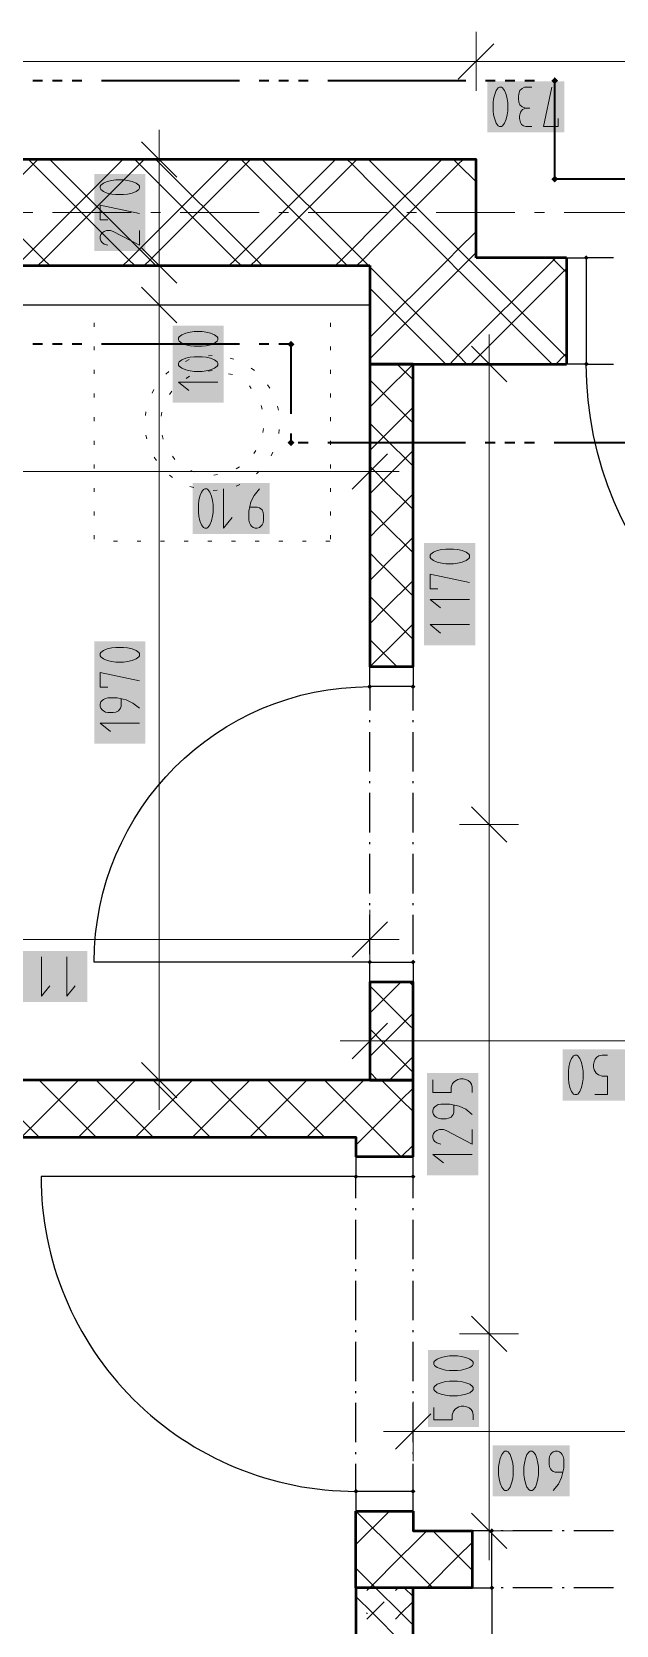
# Model space of a CAD drawing. Header units: millimetres. Extents: x 0 to 594, y 0 to 420.
# Drawn here: x 374.81 to 388.4, y 188.46 to 225.54 of the extents above; entities that cross this region are included whole.
import ezdxf

# ---------------------------------------------------------------- set-up
doc = ezdxf.new("R2010")
doc.units = ezdxf.units.MM
doc.header["$LTSCALE"] = 8
for name, color, linetype in [('PDF_Dvere', 7, 'Continuous'), ('PDF_Instalacni prizdivka do 1m', 7, 'Continuous'), ('PDF_Koty delkove', 7, 'Continuous'), ('PDF_Osy hlavni', 7, 'Continuous'), ('PDF_Pozarni useky', 7, 'Continuous'), ('PDF_Pricky zdene', 7, 'Continuous'), ('PDF_Sanita', 7, 'Continuous'), ('PDF_Steny akusticke', 7, 'Continuous')]:
    doc.layers.add(name, color=color, linetype=linetype)

msp = doc.modelspace()

# ---------------------------------------------------------------- linework, layer by layer
at = {"layer": 'PDF_Dvere', "lineweight": 25}
for points in [[(387.249, 220.285), (387.707, 220.285), (387.707, 217.812), (387.249, 217.812)], [(383.677, 210.76), (383.677, 210.302), (382.669, 210.302), (382.669, 210.76)], [(383.677, 203.891), (383.677, 203.433), (382.669, 203.433), (382.669, 203.891)], [(383.677, 198.899), (383.677, 199.357), (382.349, 199.357), (382.349, 198.899)], [(383.677, 191.114), (383.677, 191.572), (382.349, 191.572), (382.349, 191.114)], [(385.509, 190.656), (385.051, 190.656), (385.051, 189.328), (385.509, 189.328)]]:
    msp.add_lwpolyline(points, close=True, dxfattribs=at)
for points in [[(388.337, 220.285), (387.707, 220.285)], [(383.677, 209.75), (383.677, 210.302)], [(382.669, 209.475), (382.669, 209.521)], [(382.669, 208.331), (382.669, 209.246)], [(383.677, 209.475), (383.677, 209.521)], [(383.677, 208.331), (383.677, 209.246)], [(382.669, 208.056), (382.669, 208.102)], [(383.677, 208.056), (383.677, 208.102)], [(382.669, 206.911), (382.669, 207.827)], [(383.677, 206.911), (383.677, 207.827)], [(382.669, 206.636), (382.669, 206.682)], [(383.677, 206.636), (383.677, 206.682)], [(382.669, 205.491), (382.669, 206.407)], [(383.677, 205.491), (383.677, 206.407)], [(382.669, 205.217), (382.669, 205.262)], [(383.677, 205.217), (383.677, 205.262)], [(382.669, 204.072), (382.669, 204.988)], [(383.677, 204.072), (383.677, 204.988)], [(383.677, 198.393), (383.677, 198.899)], [(382.349, 198.119), (382.349, 198.164)], [(383.677, 198.119), (383.677, 198.164)], [(382.349, 196.974), (382.349, 197.89)], [(383.677, 196.974), (383.677, 197.89)], [(382.349, 196.699), (382.349, 196.745)], [(383.677, 196.699), (383.677, 196.745)], [(382.349, 195.554), (382.349, 196.47)], [(383.677, 195.554), (383.677, 196.47)], [(382.349, 195.279), (382.349, 195.325)], [(383.677, 195.279), (383.677, 195.325)], [(382.349, 194.134), (382.349, 195.05)], [(383.677, 194.134), (383.677, 195.05)], [(382.349, 193.86), (382.349, 193.906)], [(382.349, 192.715), (382.349, 193.631)], [(383.677, 193.86), (383.677, 193.906)], [(383.677, 192.715), (383.677, 193.631)], [(382.349, 192.44), (382.349, 192.486)], [(383.677, 192.44), (383.677, 192.486)], [(383.677, 191.572), (383.677, 192.211)], [(385.773, 190.656), (385.727, 190.656)], [(386.917, 190.656), (386.001, 190.656)], [(387.192, 190.656), (387.146, 190.656)], [(388.337, 190.656), (387.421, 190.656)], [(385.773, 189.328), (385.727, 189.328)], [(386.917, 189.328), (386.001, 189.328)], [(387.192, 189.328), (387.146, 189.328)], [(388.337, 189.328), (387.421, 189.328)]]:
    msp.add_lwpolyline(points, dxfattribs=at)
for points in [[(395.939, 217.812), (395.95, 217.812), (395.95, 209.569, -0.414213), (387.707, 217.812), (388.337, 217.812)], [(382.669, 203.891), (376.258, 203.891, -0.414213), (382.669, 210.302), (382.669, 209.75)], [(382.349, 198.393), (382.349, 198.899), (375.022, 198.899, 0.414214), (382.349, 191.572), (382.349, 192.211)], [(385.509, 189.328), (385.509, 182.001, 0.414213), (392.836, 189.328), (392.825, 189.328)]]:
    msp.add_lwpolyline(points, format="xyb", dxfattribs=at)
at = {"layer": 'PDF_Dvere', "lineweight": 25, "transparency": 33554559}
for points in [[(387.764, 220.285), (387.707, 220.228), (387.707, 220.342), (387.65, 220.285)], [(387.764, 217.812), (387.707, 217.755), (387.707, 217.869), (387.65, 217.812)], [(382.669, 210.245), (382.612, 210.302), (382.727, 210.302), (382.669, 210.359)], [(383.677, 210.245), (383.62, 210.302), (383.734, 210.302), (383.677, 210.359)], [(382.669, 203.834), (382.612, 203.891), (382.727, 203.891), (382.669, 203.948)], [(383.677, 203.834), (383.62, 203.891), (383.734, 203.891), (383.677, 203.948)], [(382.349, 198.842), (382.292, 198.899), (382.406, 198.899), (382.349, 198.956)], [(383.677, 198.842), (383.62, 198.899), (383.734, 198.899), (383.677, 198.956)], [(382.349, 191.515), (382.292, 191.572), (382.406, 191.572), (382.349, 191.629)], [(383.677, 191.515), (383.62, 191.572), (383.734, 191.572), (383.677, 191.629)], [(385.566, 190.656), (385.509, 190.599), (385.509, 190.714), (385.451, 190.656)], [(385.566, 189.328), (385.509, 189.271), (385.509, 189.386), (385.451, 189.328)]]:
    msp.add_solid(points, dxfattribs=at)
at = {"layer": 'PDF_Instalacni prizdivka do 1m', "lineweight": 25}
msp.add_lwpolyline([(382.669, 220.102), (374.335, 220.102), (374.335, 219.186), (382.669, 219.186)], close=True, dxfattribs=at)
at = {"layer": 'PDF_Koty delkove', "lineweight": 18}
for points in [[(385.142, 225.543), (385.142, 224.856), (385.142, 224.169)], [(385.554, 225.268), (384.73, 224.444)], [(523.852, 224.856), (518.642, 224.856), (513.503, 224.856), (504.707, 224.856), (492.987, 224.856), (485.294, 224.856), (472.287, 224.856), (466.793, 224.856), (465.016, 224.856), (457.634, 224.856), (456.306, 224.856), (425.487, 224.856), (420.083, 224.856), (409.093, 224.856), (398.881, 224.856), (391.828, 224.856), (385.142, 224.856), (315.719, 224.856), (309.033, 224.856)], [(385.539, 223.889), (385.539, 223.706), (385.552, 223.615), (385.576, 223.508), (385.613, 223.417), (385.661, 223.355), (385.686, 223.341), (385.735, 223.341), (385.76, 223.355), (385.808, 223.417), (385.845, 223.508), (385.87, 223.615), (385.882, 223.706), (385.882, 223.889), (385.87, 223.981), (385.845, 224.088), (385.808, 224.18), (385.76, 224.241), (385.735, 224.256), (385.686, 224.256), (385.661, 224.241), (385.613, 224.18)], [(385.613, 224.18), (385.576, 224.088), (385.552, 223.981), (385.539, 223.889)], [(386.444, 224.256), (386.273, 224.256), (386.212, 224.225), (386.163, 224.18), (386.139, 224.104), (386.127, 224.042), (386.127, 223.981), (386.139, 223.905), (386.163, 223.844), (386.212, 223.799), (386.298, 223.767)], [(387.056, 223.523), (387.056, 223.341), (386.714, 223.341), (386.909, 224.256)], [(386.444, 223.341), (386.298, 223.341), (386.248, 223.355), (386.2, 223.386), (386.175, 223.432), (386.151, 223.523), (386.151, 223.584), (386.175, 223.676), (386.224, 223.737), (386.298, 223.767), (386.395, 223.767)], [(377.77, 222.575), (377.77, 223.262)], [(378.182, 222.163), (377.357, 222.987)], [(378.456, 222.575), (377.77, 222.575), (377.083, 222.575)], [(377.77, 201.143), (377.77, 210.449), (377.77, 219.186), (377.77, 220.102), (377.77, 222.575)], [(376.944, 222.097), (376.761, 222.097), (376.67, 222.084), (376.563, 222.06), (376.472, 222.023), (376.41, 221.975), (376.396, 221.95), (376.396, 221.902), (376.41, 221.877), (376.472, 221.828), (376.563, 221.792), (376.67, 221.767), (376.761, 221.754), (376.944, 221.754), (377.036, 221.767), (377.143, 221.792), (377.235, 221.828), (377.296, 221.877), (377.312, 221.902), (377.312, 221.95), (377.296, 221.975)], [(377.296, 221.975), (377.235, 222.023), (377.143, 222.06), (377.036, 222.084), (376.944, 222.097)], [(376.578, 221.167), (376.396, 221.167), (376.396, 221.51), (377.312, 221.314)], [(377.312, 220.923), (377.312, 220.58), (376.701, 220.898), (376.639, 220.923), (376.548, 220.923), (376.487, 220.898), (376.442, 220.862), (376.41, 220.825), (376.396, 220.776), (376.396, 220.727), (376.41, 220.678), (376.442, 220.642), (376.487, 220.605), (376.578, 220.58)], [(378.182, 219.69), (377.357, 220.514)], [(378.456, 220.102), (377.77, 220.102), (377.083, 220.102)], [(378.182, 218.774), (377.357, 219.598)], [(378.456, 219.186), (377.77, 219.186), (377.083, 219.186)], [(378.768, 218.568), (378.585, 218.568), (378.494, 218.555), (378.387, 218.531), (378.295, 218.494), (378.234, 218.446), (378.219, 218.421), (378.219, 218.372), (378.234, 218.347), (378.295, 218.299), (378.387, 218.262)], [(378.387, 218.262), (378.494, 218.237), (378.585, 218.225), (378.768, 218.225), (378.86, 218.237), (378.967, 218.262), (379.058, 218.299), (379.12, 218.347), (379.135, 218.372), (379.135, 218.421), (379.12, 218.446), (379.058, 218.494), (378.967, 218.531), (378.86, 218.555), (378.768, 218.568)], [(385.446, 217.812), (385.446, 218.499)], [(385.859, 217.4), (385.034, 218.224)], [(386.133, 217.812), (385.446, 217.812), (384.76, 217.812)], [(385.446, 190.656), (385.446, 195.236), (385.446, 207.096), (385.446, 217.812)], [(379.135, 217.393), (378.219, 217.393), (378.463, 217.198)], [(382.669, 215.996), (382.669, 215.309), (382.669, 214.622)], [(383.082, 215.721), (382.257, 214.897)], [(382.669, 215.309), (379.784, 215.309), (374.46, 215.309), (374.335, 215.309), (374.259, 215.309), (367.694, 215.309), (358.765, 215.309), (357.345, 215.309), (351.347, 215.309), (349.515, 215.309), (343.516, 215.309), (342.096, 215.309), (326.526, 215.309), (318.192, 215.309), (317.184, 215.309)], [(382.669, 215.309), (383.356, 215.309)], [(379.27, 214.908), (379.27, 213.992), (379.466, 214.236)], [(380.102, 214.908), (379.979, 214.755), (379.906, 214.602), (379.858, 214.389), (379.858, 214.174), (379.87, 214.114), (379.894, 214.068), (379.918, 214.038), (379.955, 214.007), (380.004, 213.992), (380.053, 213.992), (380.102, 214.007), (380.139, 214.038), (380.163, 214.068), (380.188, 214.114), (380.2, 214.174)], [(380.2, 214.174), (380.2, 214.297), (380.188, 214.357), (380.163, 214.419), (380.102, 214.465), (380.053, 214.48), (379.882, 214.48)], [(384.621, 213.506), (384.438, 213.506), (384.347, 213.494), (384.24, 213.47), (384.149, 213.433), (384.087, 213.385), (384.073, 213.36), (384.073, 213.311), (384.087, 213.286), (384.149, 213.238), (384.24, 213.201), (384.347, 213.176), (384.438, 213.164), (384.621, 213.164), (384.713, 213.176), (384.82, 213.201), (384.912, 213.238), (384.973, 213.286), (384.988, 213.311), (384.988, 213.36), (384.973, 213.385), (384.912, 213.433), (384.82, 213.47), (384.713, 213.494), (384.621, 213.506)], [(384.255, 212.577), (384.073, 212.577), (384.073, 212.919), (384.988, 212.724)], [(384.988, 212.332), (384.073, 212.332), (384.316, 212.137)], [(384.988, 211.745), (384.073, 211.745), (384.316, 211.55)], [(376.944, 211.217), (376.761, 211.217), (376.67, 211.204), (376.563, 211.18), (376.472, 211.143), (376.41, 211.095), (376.396, 211.07), (376.396, 211.021), (376.41, 210.996), (376.472, 210.948), (376.563, 210.911), (376.67, 210.886), (376.761, 210.874), (376.944, 210.874), (377.036, 210.886), (377.143, 210.911), (377.235, 210.948), (377.296, 210.996), (377.312, 211.021), (377.312, 211.07), (377.296, 211.095), (377.235, 211.143), (377.143, 211.18), (377.036, 211.204), (376.944, 211.217)], [(376.578, 210.287), (376.396, 210.287), (376.396, 210.63), (377.312, 210.434)], [(377.312, 209.798), (377.159, 209.921), (377.006, 209.994), (376.792, 210.042), (376.578, 210.042), (376.518, 210.03), (376.472, 210.006), (376.442, 209.982), (376.41, 209.945), (376.396, 209.896), (376.396, 209.847), (376.41, 209.798), (376.442, 209.761), (376.472, 209.737), (376.518, 209.712), (376.578, 209.7), (376.701, 209.7), (376.761, 209.712), (376.823, 209.737), (376.868, 209.798), (376.884, 209.847), (376.884, 210.018)], [(377.312, 209.455), (376.396, 209.455), (376.639, 209.26)], [(385.859, 206.684), (385.034, 207.508)], [(386.133, 207.096), (385.446, 207.096), (384.76, 207.096)], [(382.669, 205.104), (382.669, 204.417), (382.669, 203.73)], [(383.082, 204.829), (382.257, 204.005)], [(382.669, 204.417), (375.62, 204.417), (372.549, 204.417), (370.186, 204.417), (352.858, 204.417), (351.347, 204.417), (349.469, 204.417), (348.095, 204.417), (328.312, 204.417), (318.192, 204.417), (317.184, 204.417)], [(382.669, 204.417), (383.356, 204.417)], [(375.034, 204.015), (375.034, 203.099), (375.229, 203.342)], [(375.621, 204.015), (375.621, 203.099), (375.816, 203.342)], [(382.669, 202.742), (382.669, 202.055), (382.669, 201.368)], [(383.082, 202.467), (382.257, 201.643)], [(382.669, 202.055), (381.983, 202.055)], [(407.169, 202.055), (403.632, 202.055), (397.873, 202.055), (396.866, 202.055), (382.669, 202.055)], [(378.182, 200.731), (377.357, 201.555)], [(387.903, 200.806), (388.197, 200.806), (388.197, 201.232), (388.074, 201.232), (387.989, 201.264), (387.94, 201.309), (387.891, 201.385), (387.879, 201.446), (387.879, 201.507), (387.891, 201.569), (387.915, 201.629), (387.952, 201.675), (388.001, 201.706), (388.074, 201.721), (388.197, 201.721)], [(378.456, 201.143), (377.77, 201.143), (377.083, 201.143)], [(377.77, 201.143), (377.77, 200.456)], [(384.139, 201.148), (384.139, 200.855), (384.566, 200.855), (384.566, 200.977), (384.597, 201.062), (384.643, 201.112), (384.719, 201.16), (384.78, 201.173), (384.841, 201.173), (384.902, 201.16), (384.963, 201.136), (385.008, 201.099), (385.04, 201.051), (385.055, 200.977), (385.055, 200.855)], [(385.055, 200.341), (384.902, 200.464), (384.749, 200.537), (384.536, 200.585), (384.322, 200.585), (384.261, 200.573), (384.215, 200.549), (384.185, 200.525), (384.154, 200.488), (384.139, 200.439)], [(384.139, 200.439), (384.139, 200.39), (384.154, 200.341), (384.185, 200.304), (384.215, 200.28), (384.261, 200.255), (384.322, 200.243), (384.444, 200.243), (384.505, 200.255), (384.566, 200.28), (384.612, 200.341), (384.627, 200.39), (384.627, 200.561)], [(385.055, 199.998), (385.055, 199.656), (384.444, 199.974), (384.383, 199.998), (384.291, 199.998), (384.231, 199.974), (384.185, 199.937), (384.154, 199.901), (384.139, 199.852), (384.139, 199.803), (384.154, 199.754), (384.185, 199.717), (384.231, 199.681), (384.322, 199.656)], [(385.055, 199.411), (384.139, 199.411), (384.383, 199.216)], [(385.859, 194.824), (385.034, 195.648)], [(386.133, 195.236), (385.446, 195.236), (384.76, 195.236)], [(384.709, 194.138), (384.525, 194.138), (384.435, 194.126), (384.328, 194.101), (384.236, 194.065), (384.175, 194.016), (384.16, 193.991), (384.16, 193.943), (384.175, 193.918), (384.236, 193.869), (384.328, 193.833), (384.435, 193.808), (384.525, 193.795), (384.709, 193.795), (384.8, 193.808), (384.907, 193.833), (384.999, 193.869), (385.06, 193.918), (385.076, 193.943), (385.076, 193.991), (385.06, 194.016), (384.999, 194.065), (384.907, 194.101)], [(384.907, 194.101), (384.8, 194.126), (384.709, 194.138)], [(383.677, 193.652), (383.677, 192.965), (383.677, 192.278)], [(384.089, 193.377), (383.265, 192.553)], [(384.16, 193.527), (384.16, 193.233), (384.587, 193.233), (384.587, 193.356), (384.618, 193.441), (384.664, 193.49), (384.74, 193.538), (384.8, 193.551), (384.862, 193.551), (384.923, 193.538), (384.983, 193.514), (385.029, 193.478), (385.06, 193.429), (385.076, 193.356), (385.076, 193.233)], [(383.677, 192.965), (382.99, 192.965)], [(407.169, 192.965), (402.967, 192.965), (402.262, 192.965), (398.194, 192.965), (396.866, 192.965), (389.172, 192.965), (383.677, 192.965)], [(385.666, 192.14), (385.666, 191.956), (385.678, 191.866), (385.703, 191.759), (385.739, 191.667), (385.788, 191.606), (385.813, 191.591), (385.861, 191.591), (385.886, 191.606), (385.935, 191.667), (385.971, 191.759), (385.996, 191.866), (386.009, 191.956), (386.009, 192.14), (385.996, 192.231), (385.971, 192.338), (385.935, 192.43), (385.886, 192.491), (385.861, 192.507)], [(385.861, 192.507), (385.813, 192.507), (385.788, 192.491), (385.739, 192.43), (385.703, 192.338), (385.678, 192.231), (385.666, 192.14)], [(387.158, 192.018), (386.987, 192.018), (386.938, 192.033), (386.901, 192.064), (386.877, 192.095), (386.853, 192.14), (386.84, 192.201), (386.84, 192.323), (386.853, 192.384), (386.877, 192.43), (386.901, 192.46), (386.938, 192.491), (386.987, 192.507), (387.035, 192.507), (387.085, 192.491)], [(387.085, 192.491), (387.121, 192.46), (387.145, 192.43), (387.17, 192.384), (387.183, 192.323), (387.183, 192.109), (387.134, 191.896), (387.06, 191.743), (386.938, 191.591)], [(385.859, 190.244), (385.034, 191.068)], [(386.133, 190.656), (385.446, 190.656), (384.76, 190.656)], [(385.446, 190.656), (385.446, 189.969)]]:
    msp.add_lwpolyline(points, dxfattribs=at)
for points in [[(378.768, 217.981), (378.585, 217.981), (378.494, 217.968), (378.387, 217.944), (378.295, 217.907), (378.234, 217.859), (378.219, 217.834), (378.219, 217.785), (378.234, 217.76), (378.295, 217.712), (378.387, 217.675), (378.494, 217.65), (378.585, 217.638), (378.768, 217.638), (378.86, 217.65), (378.967, 217.675), (379.058, 217.712), (379.12, 217.76), (379.135, 217.785), (379.135, 217.834), (379.12, 217.859), (379.058, 217.907), (378.967, 217.944), (378.86, 217.968)], [(378.683, 214.541), (378.683, 214.357), (378.696, 214.267), (378.72, 214.16), (378.757, 214.068), (378.805, 214.007), (378.83, 213.992), (378.879, 213.992), (378.904, 214.007), (378.952, 214.068), (378.989, 214.16), (379.014, 214.267), (379.026, 214.357), (379.026, 214.541), (379.014, 214.632), (378.989, 214.739), (378.952, 214.831), (378.904, 214.892), (378.879, 214.908), (378.83, 214.908), (378.805, 214.892), (378.757, 214.831), (378.72, 214.739), (378.696, 214.632)], [(387.292, 201.354), (387.292, 201.171), (387.304, 201.08), (387.328, 200.973), (387.365, 200.882), (387.413, 200.82), (387.438, 200.806), (387.487, 200.806), (387.512, 200.82), (387.56, 200.882), (387.597, 200.973), (387.622, 201.08), (387.634, 201.171), (387.634, 201.354), (387.622, 201.446), (387.597, 201.553), (387.56, 201.645), (387.512, 201.706), (387.487, 201.721), (387.438, 201.721), (387.413, 201.706), (387.365, 201.645), (387.328, 201.553), (387.304, 201.446)], [(384.709, 194.725), (384.525, 194.725), (384.435, 194.713), (384.328, 194.688), (384.236, 194.652), (384.175, 194.603), (384.16, 194.578), (384.16, 194.53), (384.175, 194.505), (384.236, 194.457), (384.328, 194.42), (384.435, 194.395), (384.525, 194.382), (384.709, 194.382), (384.8, 194.395), (384.907, 194.42), (384.999, 194.457), (385.06, 194.505), (385.076, 194.53), (385.076, 194.578), (385.06, 194.603), (384.999, 194.652), (384.907, 194.688), (384.8, 194.713)], [(386.253, 192.14), (386.253, 191.956), (386.266, 191.866), (386.29, 191.759), (386.326, 191.667), (386.375, 191.606), (386.4, 191.591), (386.448, 191.591), (386.473, 191.606), (386.522, 191.667), (386.558, 191.759), (386.583, 191.866), (386.596, 191.956), (386.596, 192.14), (386.583, 192.231), (386.558, 192.338), (386.522, 192.43), (386.473, 192.491), (386.448, 192.507), (386.4, 192.507), (386.375, 192.491), (386.326, 192.43), (386.29, 192.338), (386.266, 192.231)]]:
    msp.add_lwpolyline(points, close=True, dxfattribs=at)
at = {"layer": 'PDF_Koty delkove', "color": 7, "lineweight": 18, "true_color": 0xffffff, "transparency": 33554559}
for points in [[(387.194, 224.394), (385.402, 224.394), (387.194, 223.203), (385.402, 223.203)], [(377.449, 220.443), (377.449, 222.234), (376.258, 220.443), (376.258, 222.234)], [(379.273, 216.913), (379.273, 218.705), (378.082, 216.913), (378.082, 218.705)], [(380.338, 215.045), (378.546, 215.045), (380.338, 213.855), (378.546, 213.855)], [(385.126, 211.265), (385.126, 213.643), (383.935, 211.265), (383.935, 213.643)], [(377.449, 208.975), (377.449, 211.354), (376.258, 208.975), (376.258, 211.354)], [(376.101, 204.152), (373.723, 204.152), (376.101, 202.961), (373.723, 202.961)], [(389.533, 201.859), (387.155, 201.859), (389.533, 200.668), (387.155, 200.668)], [(385.193, 198.931), (385.193, 201.31), (384.002, 198.931), (384.002, 201.31)], [(385.213, 193.071), (385.213, 194.862), (384.023, 193.071), (384.023, 194.862)], [(387.32, 192.644), (385.529, 192.644), (387.32, 191.454), (385.529, 191.454)]]:
    msp.add_solid(points, dxfattribs=at)
at = {"layer": 'PDF_Osy hlavni', "lineweight": 18}
for points in [[(374.828, 221.338), (374.599, 221.338)], [(377.117, 221.338), (375.286, 221.338)], [(377.804, 221.338), (377.575, 221.338)], [(380.094, 221.338), (378.262, 221.338)], [(380.781, 221.338), (380.552, 221.338)], [(383.071, 221.338), (381.239, 221.338)], [(383.758, 221.338), (383.529, 221.338)], [(386.047, 221.338), (384.216, 221.338)], [(386.734, 221.338), (386.505, 221.338)], [(389.024, 221.338), (387.192, 221.338)]]:
    msp.add_lwpolyline(points, dxfattribs=at)
at = {"layer": 'PDF_Pozarni useky', "lineweight": 35}
for points in [[(375.057, 224.406), (374.828, 224.406)], [(375.515, 224.406), (375.286, 224.406)], [(375.973, 224.406), (375.744, 224.406)], [(379.636, 224.406), (376.431, 224.406)], [(380.323, 224.406), (380.094, 224.406)], [(380.781, 224.406), (380.552, 224.406)], [(381.239, 224.406), (381.01, 224.406)], [(384.902, 224.406), (381.697, 224.406)], [(385.589, 224.406), (385.36, 224.406)], [(386.047, 224.406), (385.818, 224.406)], [(386.505, 224.406), (386.276, 224.406)], [(386.974, 224.406), (386.963, 224.406)], [(390.169, 222.117), (386.974, 222.117), (386.974, 224.406)], [(375.057, 218.27), (374.828, 218.27)], [(375.515, 218.27), (375.286, 218.27)], [(375.973, 218.27), (375.744, 218.27)], [(379.636, 218.27), (376.431, 218.27)], [(380.323, 218.27), (380.094, 218.27)], [(380.781, 218.27), (380.552, 218.27)], [(380.838, 216.654), (380.838, 218.27)], [(380.838, 215.98), (380.838, 216.196)], [(381.235, 215.98), (381.006, 215.98)], [(384.898, 215.98), (381.693, 215.98)], [(385.585, 215.98), (385.356, 215.98)], [(386.043, 215.98), (385.814, 215.98)], [(386.501, 215.98), (386.272, 215.98)], [(390.164, 215.981), (386.959, 215.98)]]:
    msp.add_lwpolyline(points, dxfattribs=at)
at = {"layer": 'PDF_Pozarni useky', "lineweight": 35, "transparency": 33554559}
for points in [[(386.974, 224.326), (386.894, 224.406), (387.054, 224.406), (386.974, 224.487)], [(387.054, 224.406), (386.974, 224.326), (386.974, 224.487), (386.894, 224.406)], [(387.054, 222.117), (386.974, 222.037), (386.974, 222.197), (386.894, 222.117)], [(386.974, 222.037), (386.894, 222.117), (387.054, 222.117), (386.974, 222.197)], [(380.918, 218.27), (380.838, 218.19), (380.838, 218.35), (380.758, 218.27)], [(380.838, 218.19), (380.758, 218.27), (380.918, 218.27), (380.838, 218.35)], [(380.838, 215.9), (380.758, 215.98), (380.918, 215.98), (380.838, 216.06)], [(380.918, 215.98), (380.838, 215.9), (380.838, 216.06), (380.758, 215.98)]]:
    msp.add_solid(points, dxfattribs=at)
at = {"layer": 'PDF_Pricky zdene', "lineweight": 50}
for points in [[(383.677, 210.76), (383.677, 212.821), (383.677, 217.812), (382.669, 217.812), (382.669, 212.821), (382.669, 210.76)], [(383.677, 210.76), (382.669, 210.76)], [(382.669, 203.433), (383.677, 203.433)], [(382.669, 203.433), (382.669, 201.372), (382.669, 201.143), (383.677, 201.143), (383.677, 201.372), (383.677, 203.433)], [(383.677, 199.357), (383.677, 199.815), (383.677, 200.96), (383.677, 201.143), (382.669, 201.143), (352.858, 201.143), (351.347, 201.143), (351.347, 199.815), (351.392, 199.815), (382.349, 199.815), (382.349, 199.357)], [(383.677, 199.357), (382.349, 199.357)], [(382.349, 191.114), (383.677, 191.114)], [(383.677, 191.114), (383.677, 190.656), (385.051, 190.656), (385.051, 189.328), (383.677, 189.328), (382.349, 189.328), (382.349, 189.511), (382.349, 191.114)], [(383.677, 145.412), (383.677, 189.328), (382.349, 189.328), (382.349, 145.412), (382.349, 145.275), (383.677, 145.275)]]:
    msp.add_lwpolyline(points, dxfattribs=at)
at = {"layer": 'PDF_Pricky zdene', "lineweight": 9}
for points in [[(383.677, 217.812), (382.99, 217.125)], [(383.677, 217.446), (383.311, 217.812)], [(383.677, 216.438), (382.99, 217.125), (382.693, 217.422), (382.669, 217.446)], [(382.99, 217.125), (382.727, 216.862), (382.669, 216.805)], [(383.677, 216.805), (382.99, 216.118)], [(383.677, 215.431), (382.99, 216.118), (382.758, 216.35), (382.669, 216.438)], [(382.99, 216.118), (382.784, 215.912), (382.669, 215.797)], [(383.677, 215.797), (382.99, 215.11)], [(383.677, 214.423), (382.99, 215.11), (382.823, 215.278), (382.669, 215.431)], [(382.99, 215.11), (382.842, 214.962), (382.669, 214.79)], [(383.677, 214.79), (382.99, 214.103)], [(383.677, 213.416), (382.99, 214.103), (382.887, 214.205), (382.669, 214.423)], [(382.99, 214.103), (382.899, 214.012), (382.669, 213.782)], [(383.677, 213.782), (382.99, 213.095), (382.957, 213.062)], [(383.677, 212.408), (382.99, 213.095), (382.952, 213.133), (382.669, 213.416)], [(382.957, 213.062), (382.669, 212.775)], [(383.677, 212.775), (383.014, 212.112), (382.99, 212.088), (382.669, 211.767)], [(383.677, 211.401), (383.017, 212.061), (382.99, 212.088), (382.669, 212.408)], [(383.677, 211.767), (383.071, 211.162), (382.99, 211.08), (382.669, 210.76)], [(383.311, 210.76), (383.082, 210.989), (382.99, 211.08), (382.669, 211.401)], [(383.677, 210.76), (383.677, 210.76)], [(383.402, 203.433), (382.99, 203.021), (382.669, 202.7)], [(383.677, 202.334), (383.6, 202.41), (382.99, 203.021), (382.669, 203.341)], [(383.677, 203.341), (383.585, 203.433)], [(383.677, 202.7), (383.588, 202.611), (382.99, 202.013), (382.669, 201.693)], [(383.677, 201.326), (383.665, 201.338), (382.99, 202.013), (382.669, 202.334)], [(383.677, 201.693), (383.646, 201.661), (383.127, 201.143)], [(374.976, 199.815), (374.106, 200.685), (373.648, 201.143)], [(375.892, 201.143), (375.434, 200.685), (374.564, 199.815)], [(376.304, 199.815), (375.434, 200.685), (374.976, 201.143)], [(377.22, 201.143), (376.762, 200.685), (375.892, 199.815)], [(377.632, 199.815), (376.762, 200.685), (376.304, 201.143)], [(378.548, 201.143), (378.09, 200.685), (377.22, 199.815)], [(378.96, 199.815), (378.09, 200.685), (377.632, 201.143)], [(379.876, 201.143), (379.418, 200.685), (378.548, 199.815)], [(380.288, 199.815), (379.418, 200.685), (378.96, 201.143)], [(381.204, 201.143), (380.746, 200.685), (380.288, 201.143)], [(382.532, 201.143), (382.074, 200.685), (381.204, 199.815)], [(383.677, 199.632), (383.402, 199.357), (382.944, 199.815), (382.074, 200.685), (381.616, 201.143)], [(382.853, 201.143), (382.669, 201.326)], [(383.677, 200.41), (383.402, 200.685), (382.944, 201.143)], [(380.746, 200.685), (379.876, 199.815)], [(381.616, 199.815), (380.746, 200.685)], [(383.677, 200.96), (383.402, 200.685), (382.532, 199.815)], [(382.532, 199.815), (382.349, 199.632)], [(383.677, 190.335), (383.402, 190.061), (382.349, 191.114)], [(383.127, 191.114), (382.349, 190.336)], [(383.677, 191.114), (383.677, 191.114)], [(383.998, 190.656), (383.677, 190.335)], [(385.051, 189.74), (384.73, 190.061), (384.135, 190.656)], [(385.051, 190.382), (384.73, 190.061), (383.998, 189.328)], [(382.605, 189.264), (382.669, 189.328), (383.402, 190.061), (383.677, 189.787)], [(382.807, 189.328), (382.349, 189.786)], [(384.135, 189.328), (383.677, 189.787)], [(383.402, 188.733), (382.807, 189.328)], [(383.269, 189.264), (383.333, 189.328)], [(383.677, 189.122), (383.471, 189.328)], [(383.004, 188.999), (382.738, 188.733), (382.349, 189.122)], [(383.402, 188.733), (383.668, 188.999)], [(382.605, 188.6), (382.738, 188.733)], [(383.402, 188.069), (382.738, 188.733)], [(383.269, 188.6), (383.402, 188.733)], [(383.677, 188.458), (383.402, 188.733)]]:
    msp.add_lwpolyline(points, dxfattribs=at)
at = {"layer": 'PDF_Pricky zdene', "lineweight": 9, "transparency": 33554559}
for points in [[(382.605, 188.715), (382.585, 188.736), (382.626, 188.736), (382.605, 188.756)], [(383.402, 188.712), (383.382, 188.733), (383.423, 188.733), (383.402, 188.754)]]:
    msp.add_solid(points, dxfattribs=at)
at = {"layer": 'PDF_Sanita', "lineweight": 13}
for points in [[(376.258, 219.186), (376.258, 219.186)], [(376.258, 219.186), (376.258, 219.186)], [(376.797, 219.186), (376.705, 219.186)], [(377.346, 219.186), (377.255, 219.186)], [(377.896, 219.186), (377.804, 219.186)], [(378.445, 219.186), (378.354, 219.186)], [(378.995, 219.186), (378.903, 219.186)], [(379.545, 219.186), (379.453, 219.186)], [(380.094, 219.186), (380.002, 219.186)], [(380.644, 219.186), (380.552, 219.186)], [(381.193, 219.186), (381.102, 219.186)], [(381.743, 219.186), (381.651, 219.186)], [(381.753, 219.186), (381.753, 219.186)], [(381.753, 219.186), (381.753, 219.186)], [(376.258, 218.68), (376.258, 218.772)], [(381.753, 218.68), (381.753, 218.772)], [(376.258, 218.131), (376.258, 218.222)], [(381.753, 218.131), (381.753, 218.222)], [(378.467, 217.913), (378.384, 217.874)], [(379.006, 218.008), (378.915, 218)], [(379.507, 217.923), (379.419, 217.947)], [(379.987, 217.661), (379.912, 217.713)], [(376.258, 217.581), (376.258, 217.673)], [(377.994, 217.638), (377.929, 217.573)], [(378.478, 217.526), (378.402, 217.475)], [(379.006, 217.659), (378.916, 217.642)], [(379.476, 217.565), (379.473, 217.566), (379.387, 217.584)], [(380.347, 217.25), (380.294, 217.325)], [(381.753, 217.581), (381.753, 217.673)], [(376.258, 217.031), (376.258, 217.123)], [(377.643, 217.217), (377.605, 217.134)], [(378.061, 217.18), (378.01, 217.104)], [(379.912, 217.238), (379.869, 217.302)], [(381.753, 217.031), (381.753, 217.123)], [(376.258, 216.482), (376.258, 216.574)], [(377.459, 216.702), (377.451, 216.611)], [(377.835, 216.691), (377.817, 216.601)], [(380.163, 216.759), (380.145, 216.849)], [(380.544, 216.74), (380.521, 216.829)], [(381.753, 216.482), (381.753, 216.574)], [(380.184, 216.22), (380.201, 216.31)], [(380.555, 216.194), (380.562, 216.285)], [(376.258, 215.932), (376.258, 216.024)], [(377.462, 216.155), (377.486, 216.067)], [(377.842, 216.152), (377.86, 216.062)], [(381.753, 215.932), (381.753, 216.024)], [(376.258, 215.383), (376.258, 215.474)], [(377.654, 215.643), (377.706, 215.568)], [(378.081, 215.667), (378.131, 215.591)], [(379.97, 215.725), (380.021, 215.801)], [(380.377, 215.677), (380.415, 215.76)], [(381.753, 215.383), (381.753, 215.474)], [(378.009, 215.227), (378.084, 215.174)], [(378.507, 215.331), (378.539, 215.31), (378.591, 215.3)], [(379.04, 215.224), (379.13, 215.242)], [(379.563, 215.37), (379.639, 215.421)], [(380.032, 215.252), (380.097, 215.317)], [(376.258, 214.833), (376.258, 214.925)], [(378.486, 214.958), (378.574, 214.935)], [(379.025, 214.87), (379.116, 214.878)], [(379.562, 214.972), (379.645, 215.011)], [(381.753, 214.833), (381.753, 214.925)], [(376.258, 214.284), (376.258, 214.375)], [(381.753, 214.284), (381.753, 214.375)], [(376.258, 213.734), (376.258, 213.826)], [(376.258, 213.691), (376.258, 213.691)], [(376.258, 213.691), (376.258, 213.691)], [(376.797, 213.691), (376.705, 213.691)], [(377.346, 213.691), (377.255, 213.691)], [(377.896, 213.691), (377.804, 213.691)], [(378.445, 213.691), (378.354, 213.691)], [(378.995, 213.691), (378.903, 213.691)], [(379.545, 213.691), (379.453, 213.691)], [(380.094, 213.691), (380.002, 213.691)], [(380.644, 213.691), (380.552, 213.691)], [(381.193, 213.691), (381.102, 213.691)], [(381.743, 213.691), (381.651, 213.691)], [(381.753, 213.734), (381.753, 213.826)], [(381.753, 213.691), (381.753, 213.691)], [(381.753, 213.691), (381.753, 213.691)]]:
    msp.add_lwpolyline(points, dxfattribs=at)
at = {"layer": 'PDF_Steny akusticke', "lineweight": 50}
for points in [[(382.807, 222.575), (358.261, 222.575)], [(385.142, 220.285), (385.142, 222.575), (382.807, 222.575)], [(318.192, 220.102), (342.096, 220.102), (342.096, 220.239), (349.515, 220.239), (349.515, 222.437), (351.346, 222.437), (351.346, 220.239), (357.345, 220.239), (358.261, 220.239), (358.765, 220.239), (358.765, 220.102), (382.669, 220.102)], [(387.249, 220.285), (386.15, 220.285), (385.142, 220.285)], [(387.249, 220.285), (387.249, 217.812)], [(382.669, 220.102), (382.669, 217.812)], [(382.669, 217.812), (383.677, 217.812), (386.15, 217.812), (387.249, 217.812)]]:
    msp.add_lwpolyline(points, dxfattribs=at)
at = {"layer": 'PDF_Steny akusticke', "lineweight": 9}
for points in [[(372.613, 220.239), (374.839, 222.465), (374.729, 222.575)], [(375.223, 220.102), (375.086, 220.239), (374.839, 220.486), (372.751, 222.575)], [(374.454, 220.102), (374.591, 220.239), (374.839, 220.486), (376.927, 222.575)], [(374.839, 222.465), (374.949, 222.575)], [(377.696, 220.102), (377.559, 220.239), (377.312, 220.486), (375.223, 222.575)], [(376.927, 220.102), (377.064, 220.239), (377.312, 220.486), (379.4, 222.575)], [(379.675, 220.102), (379.537, 220.239), (377.312, 222.465), (377.202, 222.575)], [(377.312, 222.465), (377.422, 222.575)], [(380.169, 220.102), (380.032, 220.239), (379.784, 220.486), (377.696, 222.575)], [(379.4, 220.102), (379.537, 220.239), (379.784, 220.486), (381.873, 222.575)], [(382.147, 220.102), (382.01, 220.239), (379.784, 222.465), (379.675, 222.575)], [(379.784, 222.465), (379.894, 222.575)], [(382.642, 220.102), (382.505, 220.239), (382.257, 220.486), (380.169, 222.575)], [(382.807, 221.915), (382.257, 222.465), (382.147, 222.575)], [(382.257, 222.465), (382.367, 222.575)], [(382.807, 222.41), (382.642, 222.575)], [(382.807, 221.036), (384.346, 222.575)], [(382.807, 220.541), (384.73, 222.465), (384.84, 222.575)], [(385.142, 222.053), (384.73, 222.465), (384.62, 222.575)], [(385.142, 222.547), (385.115, 222.575)], [(377.202, 220.102), (377.064, 220.239), (374.839, 222.465)], [(375.086, 220.239), (377.312, 222.465)], [(377.559, 220.239), (379.784, 222.465)], [(380.032, 220.239), (382.257, 222.465)], [(385.037, 220.18), (384.977, 220.239), (384.73, 220.486), (382.807, 222.41)], [(384.79, 219.932), (384.73, 219.992), (384.483, 220.239), (382.807, 221.915)], [(381.873, 220.102), (382.01, 220.239), (382.257, 220.486), (382.807, 221.036)], [(382.669, 218.426), (384.483, 220.239), (384.73, 220.486), (385.142, 220.899)], [(382.505, 220.239), (382.807, 220.541)], [(382.669, 217.931), (384.73, 219.992), (384.977, 220.239), (385.142, 220.404)], [(384.529, 217.812), (384.73, 218.014), (386.956, 220.239), (387.002, 220.285)], [(387.249, 219.946), (387.203, 219.992), (386.956, 220.239), (386.91, 220.285)], [(374.949, 220.102), (375.086, 220.239)], [(377.422, 220.102), (377.559, 220.239)], [(379.894, 220.102), (380.032, 220.239)], [(382.367, 220.102), (382.505, 220.239)], [(383.801, 218.943), (382.669, 220.074)], [(386.91, 217.812), (384.79, 219.932)], [(385.023, 217.812), (387.203, 219.992), (387.249, 220.038)], [(387.249, 217.968), (387.203, 218.014), (385.037, 220.18)], [(383.553, 218.696), (382.669, 219.58)], [(384.932, 217.812), (384.73, 218.014), (383.801, 218.943)], [(384.437, 217.812), (383.553, 218.696)], [(387.002, 217.812), (387.203, 218.014), (387.249, 218.059)]]:
    msp.add_lwpolyline(points, dxfattribs=at)

doc.saveas('drawing.dxf')
